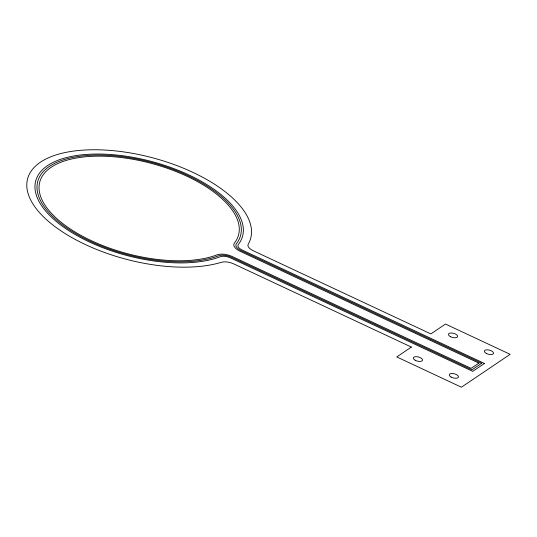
<?xml version="1.0" encoding="UTF-8"?>
<svg xmlns="http://www.w3.org/2000/svg" width="537" height="537" viewBox="0 0 537 537"><rect width="100%" height="100%" fill="white"/><g stroke="black" fill="none" stroke-linecap="round" stroke-linejoin="round"><path stroke-width="0.81" d="M411.382 347.07L396.762 356.93L461.417 387.204L510.15 354.326L445.495 324.053L430.875 333.92L253.242 250.745A10.498 4.766 14.9 0 1 248.201 244.207A115.455 52.418 14.9 0 0 126.752 152.367A115.455 52.418 14.9 0 0 38.745 211.746A115.455 52.418 14.9 0 0 221.398 262.291A10.498 4.766 14.9 0 1 233.749 263.895L411.382 347.07M478.91 363.093L471.11 368.348L232.393 256.579A12.593 5.719 14.9 0 0 217.015 254.847A102.862 46.699 14.9 0 1 50.773 212.605A102.862 46.699 14.9 0 1 130.424 158.858A102.862 46.699 14.9 0 1 234.38 243.127A12.593 5.719 14.9 0 0 240.193 251.316L478.91 363.093M481.676 363.274L471.929 369.852L231.42 257.236A10.498 4.766 14.9 0 0 218.599 255.793A104.963 47.652 14.9 0 1 48.968 212.686A104.963 47.652 14.9 0 1 130.249 157.844A104.963 47.652 14.9 0 1 236.32 243.838A10.498 4.766 14.9 0 0 241.167 250.658L481.676 363.274M484.448 363.455L472.755 371.349L230.447 257.894A8.397 3.813 14.9 0 0 220.19 256.74A107.058 48.605 14.9 0 1 47.162 212.773A107.058 48.605 14.9 0 1 130.068 156.838A107.058 48.605 14.9 0 1 238.267 244.543A8.397 3.813 14.9 0 0 242.14 250L484.448 363.455M450.281 336.571A4.726 2.141 14.9 0 0 457.605 336.598A4.726 2.141 14.9 0 0 451.234 332.98A4.726 2.141 14.9 0 0 450.281 336.571M415.195 360.246A4.726 2.141 14.9 0 0 422.518 360.273A4.726 2.141 14.9 0 0 416.148 356.655A4.726 2.141 14.9 0 0 415.195 360.246M451.114 377.061A4.726 2.141 14.9 0 0 458.437 377.088A4.726 2.141 14.9 0 0 452.067 373.477A4.726 2.141 14.9 0 0 451.114 377.061M486.2 353.386A4.726 2.141 14.9 0 0 493.523 353.413A4.726 2.141 14.9 0 0 487.153 349.802A4.726 2.141 14.9 0 0 486.2 353.386"/></g></svg>
